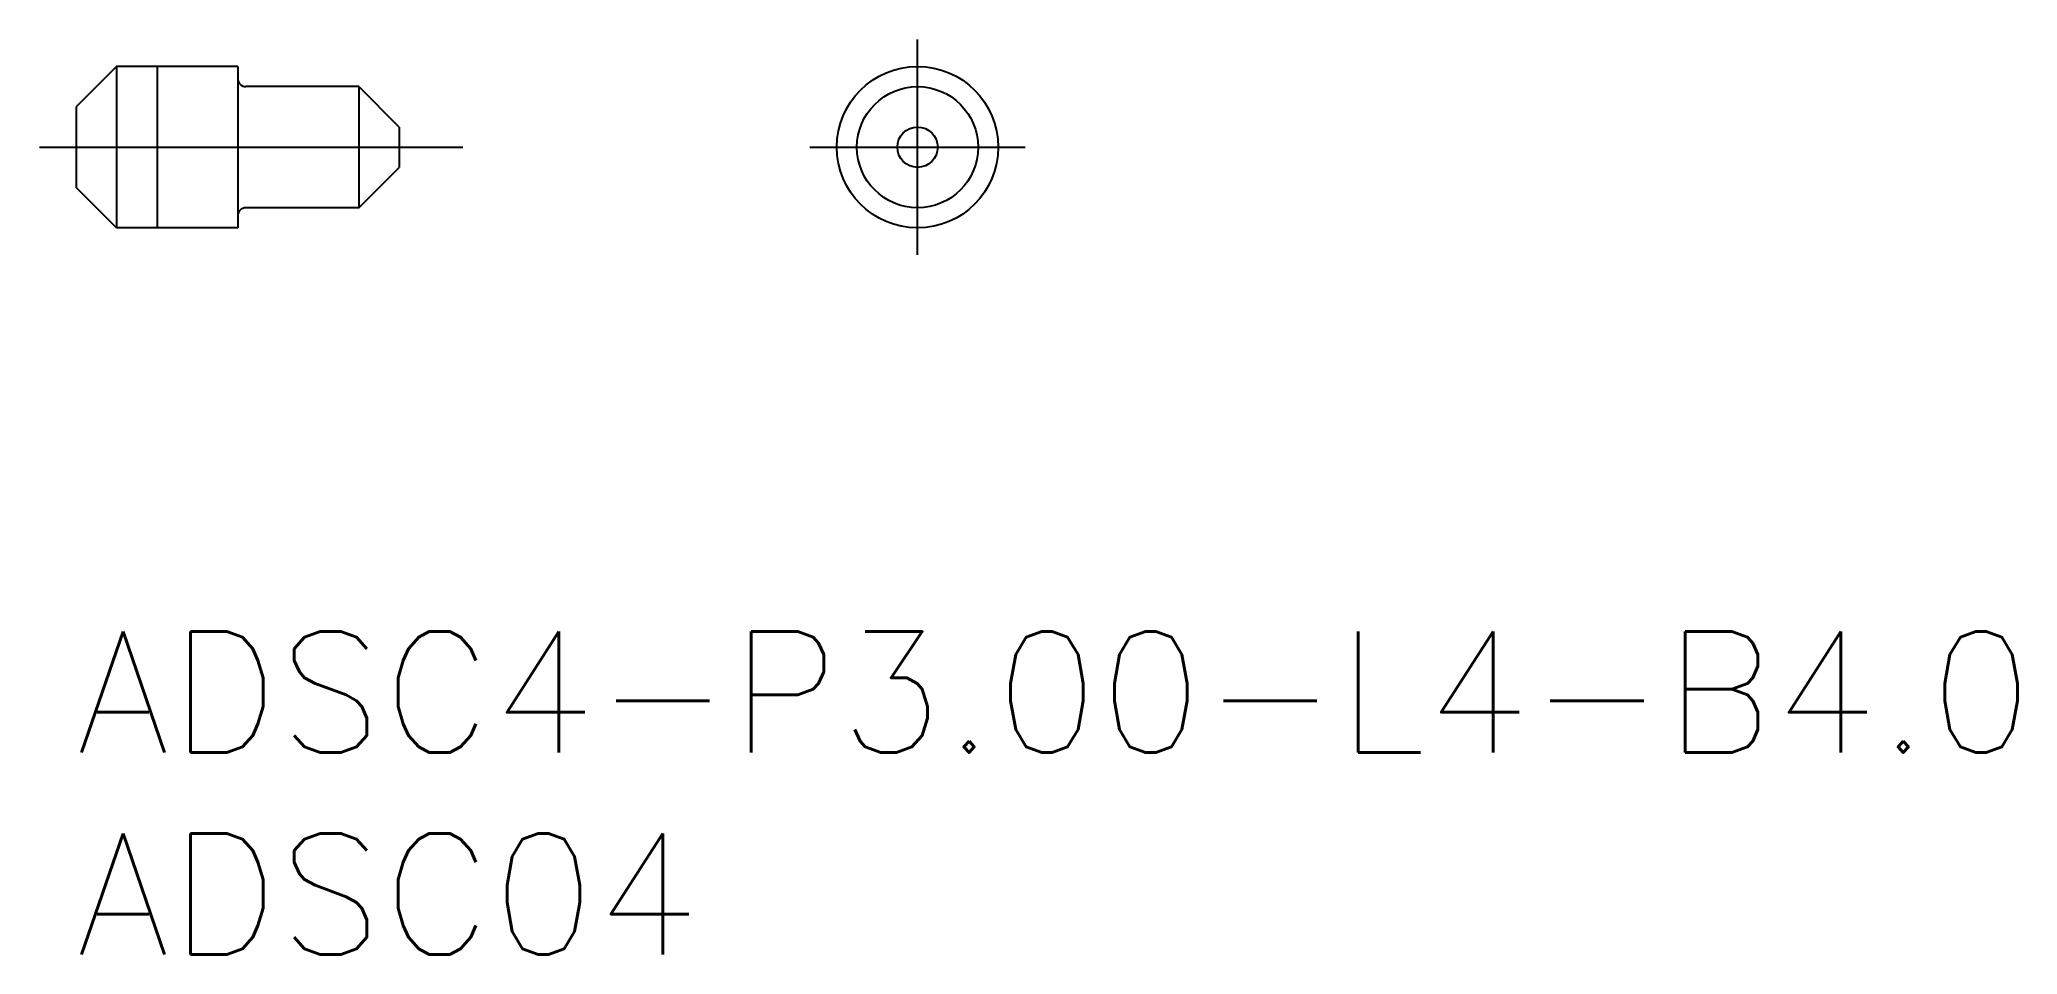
# Model space of a CAD drawing. Extents: x -0.9 to 48.1, y -8 to 14.7.
import ezdxf

# ---------------------------------------------------------------- set-up
doc = ezdxf.new("R2010")
doc.units = 0
doc.header["$LTSCALE"] = 0.5
doc.linetypes.add('CENTER', pattern=[50.8, 31.75, -6.35, 6.35, -6.35])
for name, color, linetype in [('MSM_CENTER', 1, 'CENTER'), ('MSM_CONTINUOUS', 7, 'CONTINUOUS'), ('MSM_NARROW', 5, 'CONTINUOUS'), ('MSM_PART_NUMBER', 7, 'CONTINUOUS')]:
    doc.layers.add(name, color=color, linetype=linetype)
doc.styles.get("Standard").update_dxf_attribs({"font": 'txt.shx', "height": 1, "bigfont": 'bigfont.shx'})

# ---------------------------------------------------------------- blocks, each defined once
blk = doc.blocks.new('*U12')
at = {"layer": 'MSM_PART_NUMBER'}
blk.add_text('ADSC4-P3.00-L4-B4.0', height=3, dxfattribs=at).set_placement((0, -3))
blk = doc.blocks.new('*U13')
at = {"layer": 'MSM_PART_NUMBER'}
blk.add_text('ADSC04', height=3, dxfattribs=at).set_placement((0, -8))

msp = doc.modelspace()

# ---------------------------------------------------------------- linework, layer by layer
at = {"layer": 'MSM_CENTER'}
for p, q in [((20.839, 9.333), (20.839, 14.667)), ((-0.91, 12), (9.577, 12)), ((18.173, 12), (23.506, 12))]:
    msp.add_line(p, q, dxfattribs=at)
at = {"layer": 'MSM_CONTINUOUS'}
for p, q in [((1, 14), (0, 13)), ((4, 14), (1, 14)), ((1, 14), (1, 10)), ((4, 14), (4, 10)), ((7, 13.5), (4.2, 13.5)), ((7, 13.5), (7, 10.5)), ((8, 12.5), (7, 13.5)), ((0, 13), (0, 11)), ((8, 12.5), (8, 11.5)), ((7, 10.5), (8, 11.5)), ((1, 10), (0, 11)), ((7, 10.5), (4.2, 10.5)), ((4, 10), (1, 10))]:
    msp.add_line(p, q, dxfattribs=at)
for radius in [2, 1.5, 0.5]:
    msp.add_circle((20.839, 12), radius, dxfattribs=at)
for centre, start, end in [((4.2, 13.7), 180, 270), ((4.2, 10.3), 90, 180)]:
    msp.add_arc(centre, 0.2, start, end, dxfattribs=at)
at = {"layer": 'MSM_NARROW'}
msp.add_line((2, 14), (2, 10), dxfattribs=at)

# ---------------------------------------------------------------- block references
at = {"layer": 'MSM_CONTINUOUS'}
for name in ['*U12', '*U13']:
    msp.add_blockref(name, (0, 0), dxfattribs=at)

doc.saveas('drawing.dxf')
